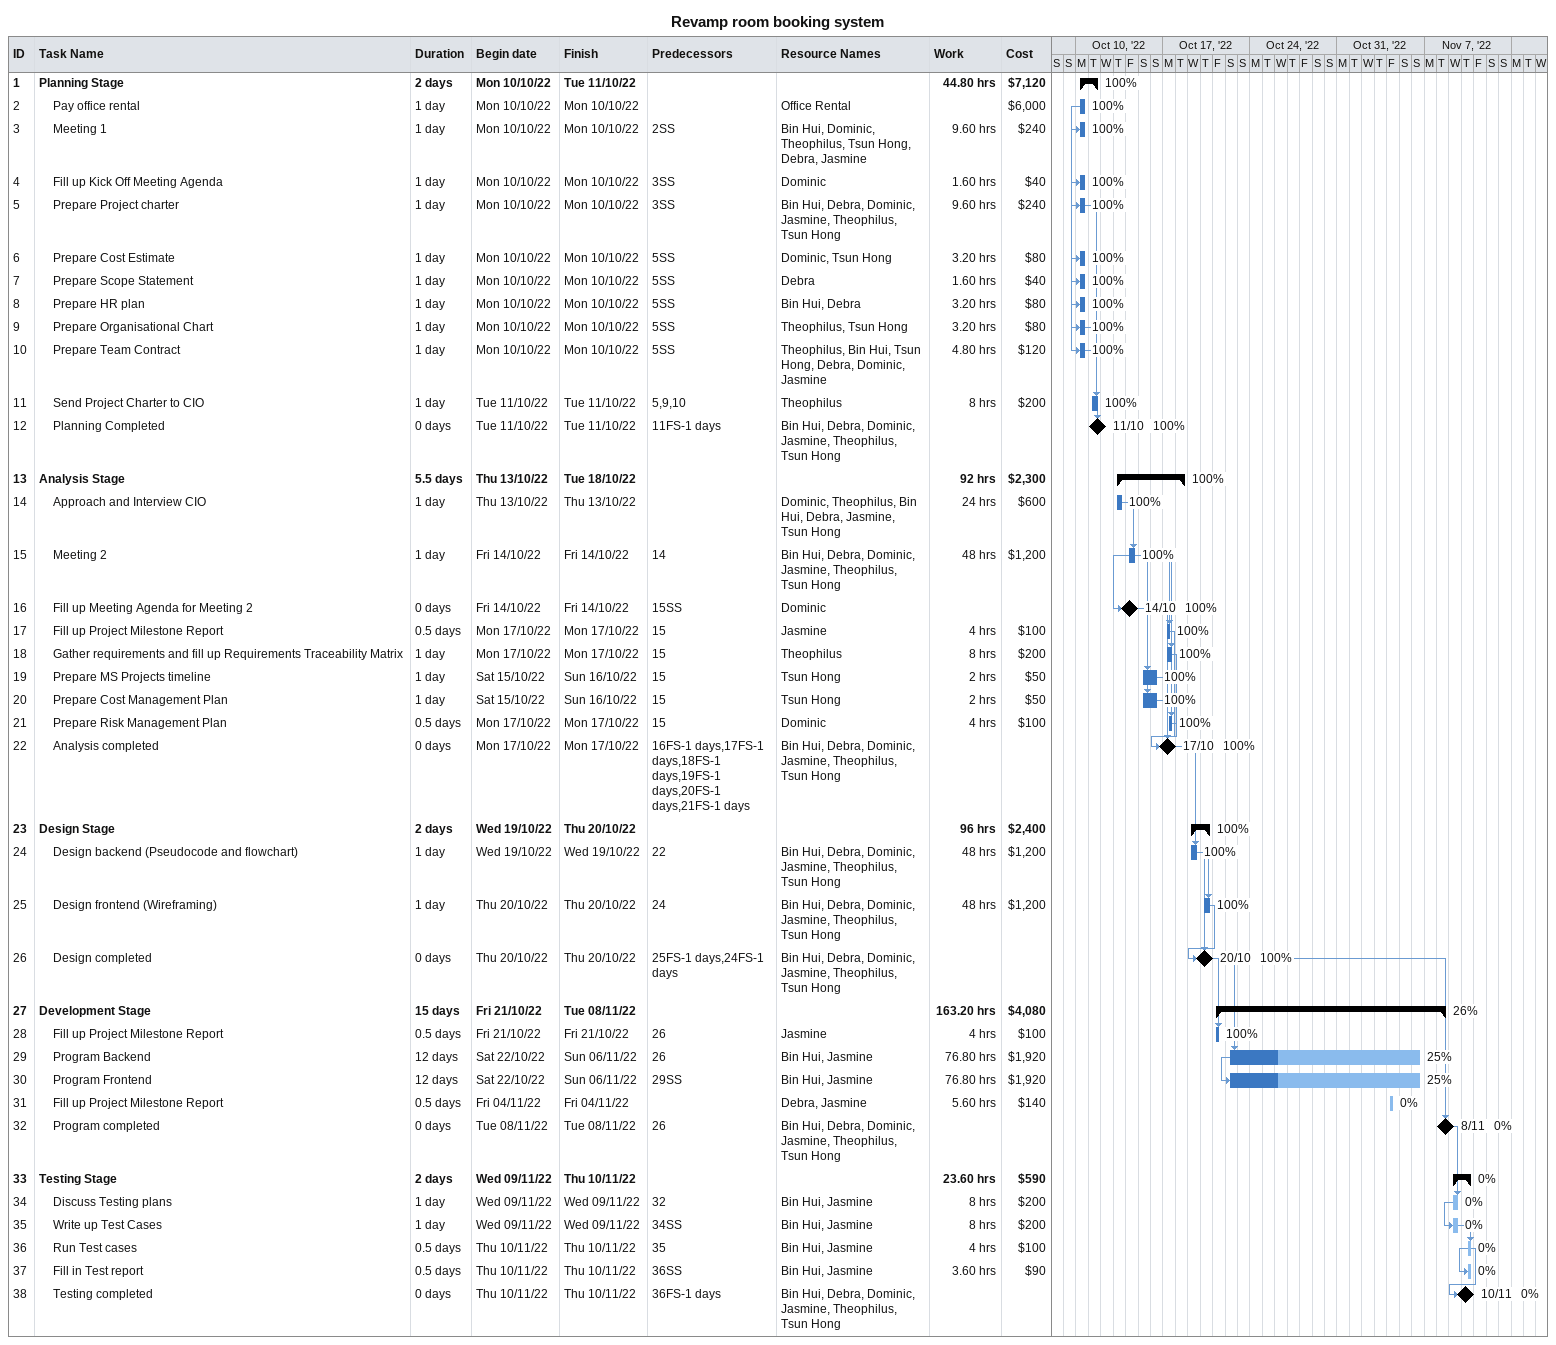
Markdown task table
Revamp room booking system

| ID | Level | Task | Duration | Start | Finish | Predecessors | Resources | % complete | Work (h) | Cost ($) |
|---|---|---|---|---|---|---|---|---|---|---|
| 1 | 1 | **Planning Stage** | 2d | 2022-10-10 | 2022-10-11 |  |  | 100 | 44.80 | 7120 |
| 2 | 2 | Pay office rental | 1d | 2022-10-10 | 2022-10-10 |  | Office Rental | 100 |  | 6000 |
| 3 | 2 | Meeting 1 | 1d | 2022-10-10 | 2022-10-10 | 2SS | Bin Hui, Dominic, Theophilus, Tsun Hong, Debra, Jasmine | 100 | 9.60 | 240 |
| 4 | 2 | Fill up Kick Off Meeting Agenda | 1d | 2022-10-10 | 2022-10-10 | 3SS | Dominic | 100 | 1.60 | 40 |
| 5 | 2 | Prepare Project charter | 1d | 2022-10-10 | 2022-10-10 | 3SS | Bin Hui, Debra, Dominic, Jasmine, Theophilus, Tsun Hong | 100 | 9.60 | 240 |
| 6 | 2 | Prepare Cost Estimate | 1d | 2022-10-10 | 2022-10-10 | 5SS | Dominic, Tsun Hong | 100 | 3.20 | 80 |
| 7 | 2 | Prepare Scope Statement | 1d | 2022-10-10 | 2022-10-10 | 5SS | Debra | 100 | 1.60 | 40 |
| 8 | 2 | Prepare HR plan | 1d | 2022-10-10 | 2022-10-10 | 5SS | Bin Hui, Debra | 100 | 3.20 | 80 |
| 9 | 2 | Prepare Organisational Chart | 1d | 2022-10-10 | 2022-10-10 | 5SS | Theophilus, Tsun Hong | 100 | 3.20 | 80 |
| 10 | 2 | Prepare Team Contract | 1d | 2022-10-10 | 2022-10-10 | 5SS | Theophilus, Bin Hui, Tsun Hong, Debra, Dominic, Jasmine | 100 | 4.80 | 120 |
| 11 | 2 | Send Project Charter to CIO | 1d | 2022-10-11 | 2022-10-11 | 5, 9, 10 | Theophilus | 100 | 8 | 200 |
| 12 | 2 | Planning Completed | 0d | 2022-10-11 | 2022-10-11 | 11FS-1d | Bin Hui, Debra, Dominic, Jasmine, Theophilus, Tsun Hong | 100 |  |  |
| 13 | 1 | **Analysis Stage** | 5.5d | 2022-10-13 | 2022-10-18 |  |  | 100 | 92 | 2300 |
| 14 | 2 | Approach and Interview CIO | 1d | 2022-10-13 | 2022-10-13 |  | Dominic, Theophilus, Bin Hui, Debra, Jasmine, Tsun Hong | 100 | 24 | 600 |
| 15 | 2 | Meeting 2 | 1d | 2022-10-14 | 2022-10-14 | 14 | Bin Hui, Debra, Dominic, Jasmine, Theophilus, Tsun Hong | 100 | 48 | 1200 |
| 16 | 2 | Fill up Meeting Agenda for Meeting 2 | 0d | 2022-10-14 | 2022-10-14 | 15SS | Dominic | 100 |  |  |
| 17 | 2 | Fill up Project Milestone Report | 0.5d | 2022-10-17 | 2022-10-17 | 15 | Jasmine | 100 | 4 | 100 |
| 18 | 2 | Gather requirements and fill up Requirements Traceability Matrix | 1d | 2022-10-17 | 2022-10-17 | 15 | Theophilus | 100 | 8 | 200 |
| 19 | 2 | Prepare MS Projects timeline | 1d | 2022-10-15 | 2022-10-16 | 15 | Tsun Hong | 100 | 2 | 50 |
| 20 | 2 | Prepare Cost Management Plan | 1d | 2022-10-15 | 2022-10-16 | 15 | Tsun Hong | 100 | 2 | 50 |
| 21 | 2 | Prepare Risk Management Plan | 0.5d | 2022-10-17 | 2022-10-17 | 15 | Dominic | 100 | 4 | 100 |
| 22 | 2 | Analysis completed | 0d | 2022-10-17 | 2022-10-17 | 16FS-1d, 17FS-1d, 18FS-1d, 19FS-1d, 20FS-1d, 21FS-1d | Bin Hui, Debra, Dominic, Jasmine, Theophilus, Tsun Hong | 100 |  |  |
| 23 | 1 | **Design Stage** | 2d | 2022-10-19 | 2022-10-20 |  |  | 100 | 96 | 2400 |
| 24 | 2 | Design backend (Pseudocode and flowchart) | 1d | 2022-10-19 | 2022-10-19 | 22 | Bin Hui, Debra, Dominic, Jasmine, Theophilus, Tsun Hong | 100 | 48 | 1200 |
| 25 | 2 | Design frontend (Wireframing) | 1d | 2022-10-20 | 2022-10-20 | 24 | Bin Hui, Debra, Dominic, Jasmine, Theophilus, Tsun Hong | 100 | 48 | 1200 |
| 26 | 2 | Design completed | 0d | 2022-10-20 | 2022-10-20 | 25FS-1d, 24FS-1d | Bin Hui, Debra, Dominic, Jasmine, Theophilus, Tsun Hong | 100 |  |  |
| 27 | 1 | **Development Stage** | 15d | 2022-10-21 | 2022-11-08 |  |  | 26 | 163.20 | 4080 |
| 28 | 2 | Fill up Project Milestone Report | 0.5d | 2022-10-21 | 2022-10-21 | 26 | Jasmine | 100 | 4 | 100 |
| 29 | 2 | Program Backend | 12d | 2022-10-22 | 2022-11-06 | 26 | Bin Hui, Jasmine | 25 | 76.80 | 1920 |
| 30 | 2 | Program Frontend | 12d | 2022-10-22 | 2022-11-06 | 29SS | Bin Hui, Jasmine | 25 | 76.80 | 1920 |
| 31 | 2 | Fill up Project Milestone Report | 0.5d | 2022-11-04 | 2022-11-04 |  | Debra, Jasmine | 0 | 5.60 | 140 |
| 32 | 2 | Program completed | 0d | 2022-11-08 | 2022-11-08 | 26 | Bin Hui, Debra, Dominic, Jasmine, Theophilus, Tsun Hong | 0 |  |  |
| 33 | 1 | **Testing Stage** | 2d | 2022-11-09 | 2022-11-10 |  |  | 0 | 23.60 | 590 |
| 34 | 2 | Discuss Testing plans | 1d | 2022-11-09 | 2022-11-09 | 32 | Bin Hui, Jasmine | 0 | 8 | 200 |
| 35 | 2 | Write up Test Cases | 1d | 2022-11-09 | 2022-11-09 | 34SS | Bin Hui, Jasmine | 0 | 8 | 200 |
| 36 | 2 | Run Test cases | 0.5d | 2022-11-10 | 2022-11-10 | 35 | Bin Hui, Jasmine | 0 | 4 | 100 |
| 37 | 2 | Fill in Test report | 0.5d | 2022-11-10 | 2022-11-10 | 36SS | Bin Hui, Jasmine | 0 | 3.60 | 90 |
| 38 | 2 | Testing completed | 0d | 2022-11-10 | 2022-11-10 | 36FS-1d | Bin Hui, Debra, Dominic, Jasmine, Theophilus, Tsun Hong | 0 |  |  |
